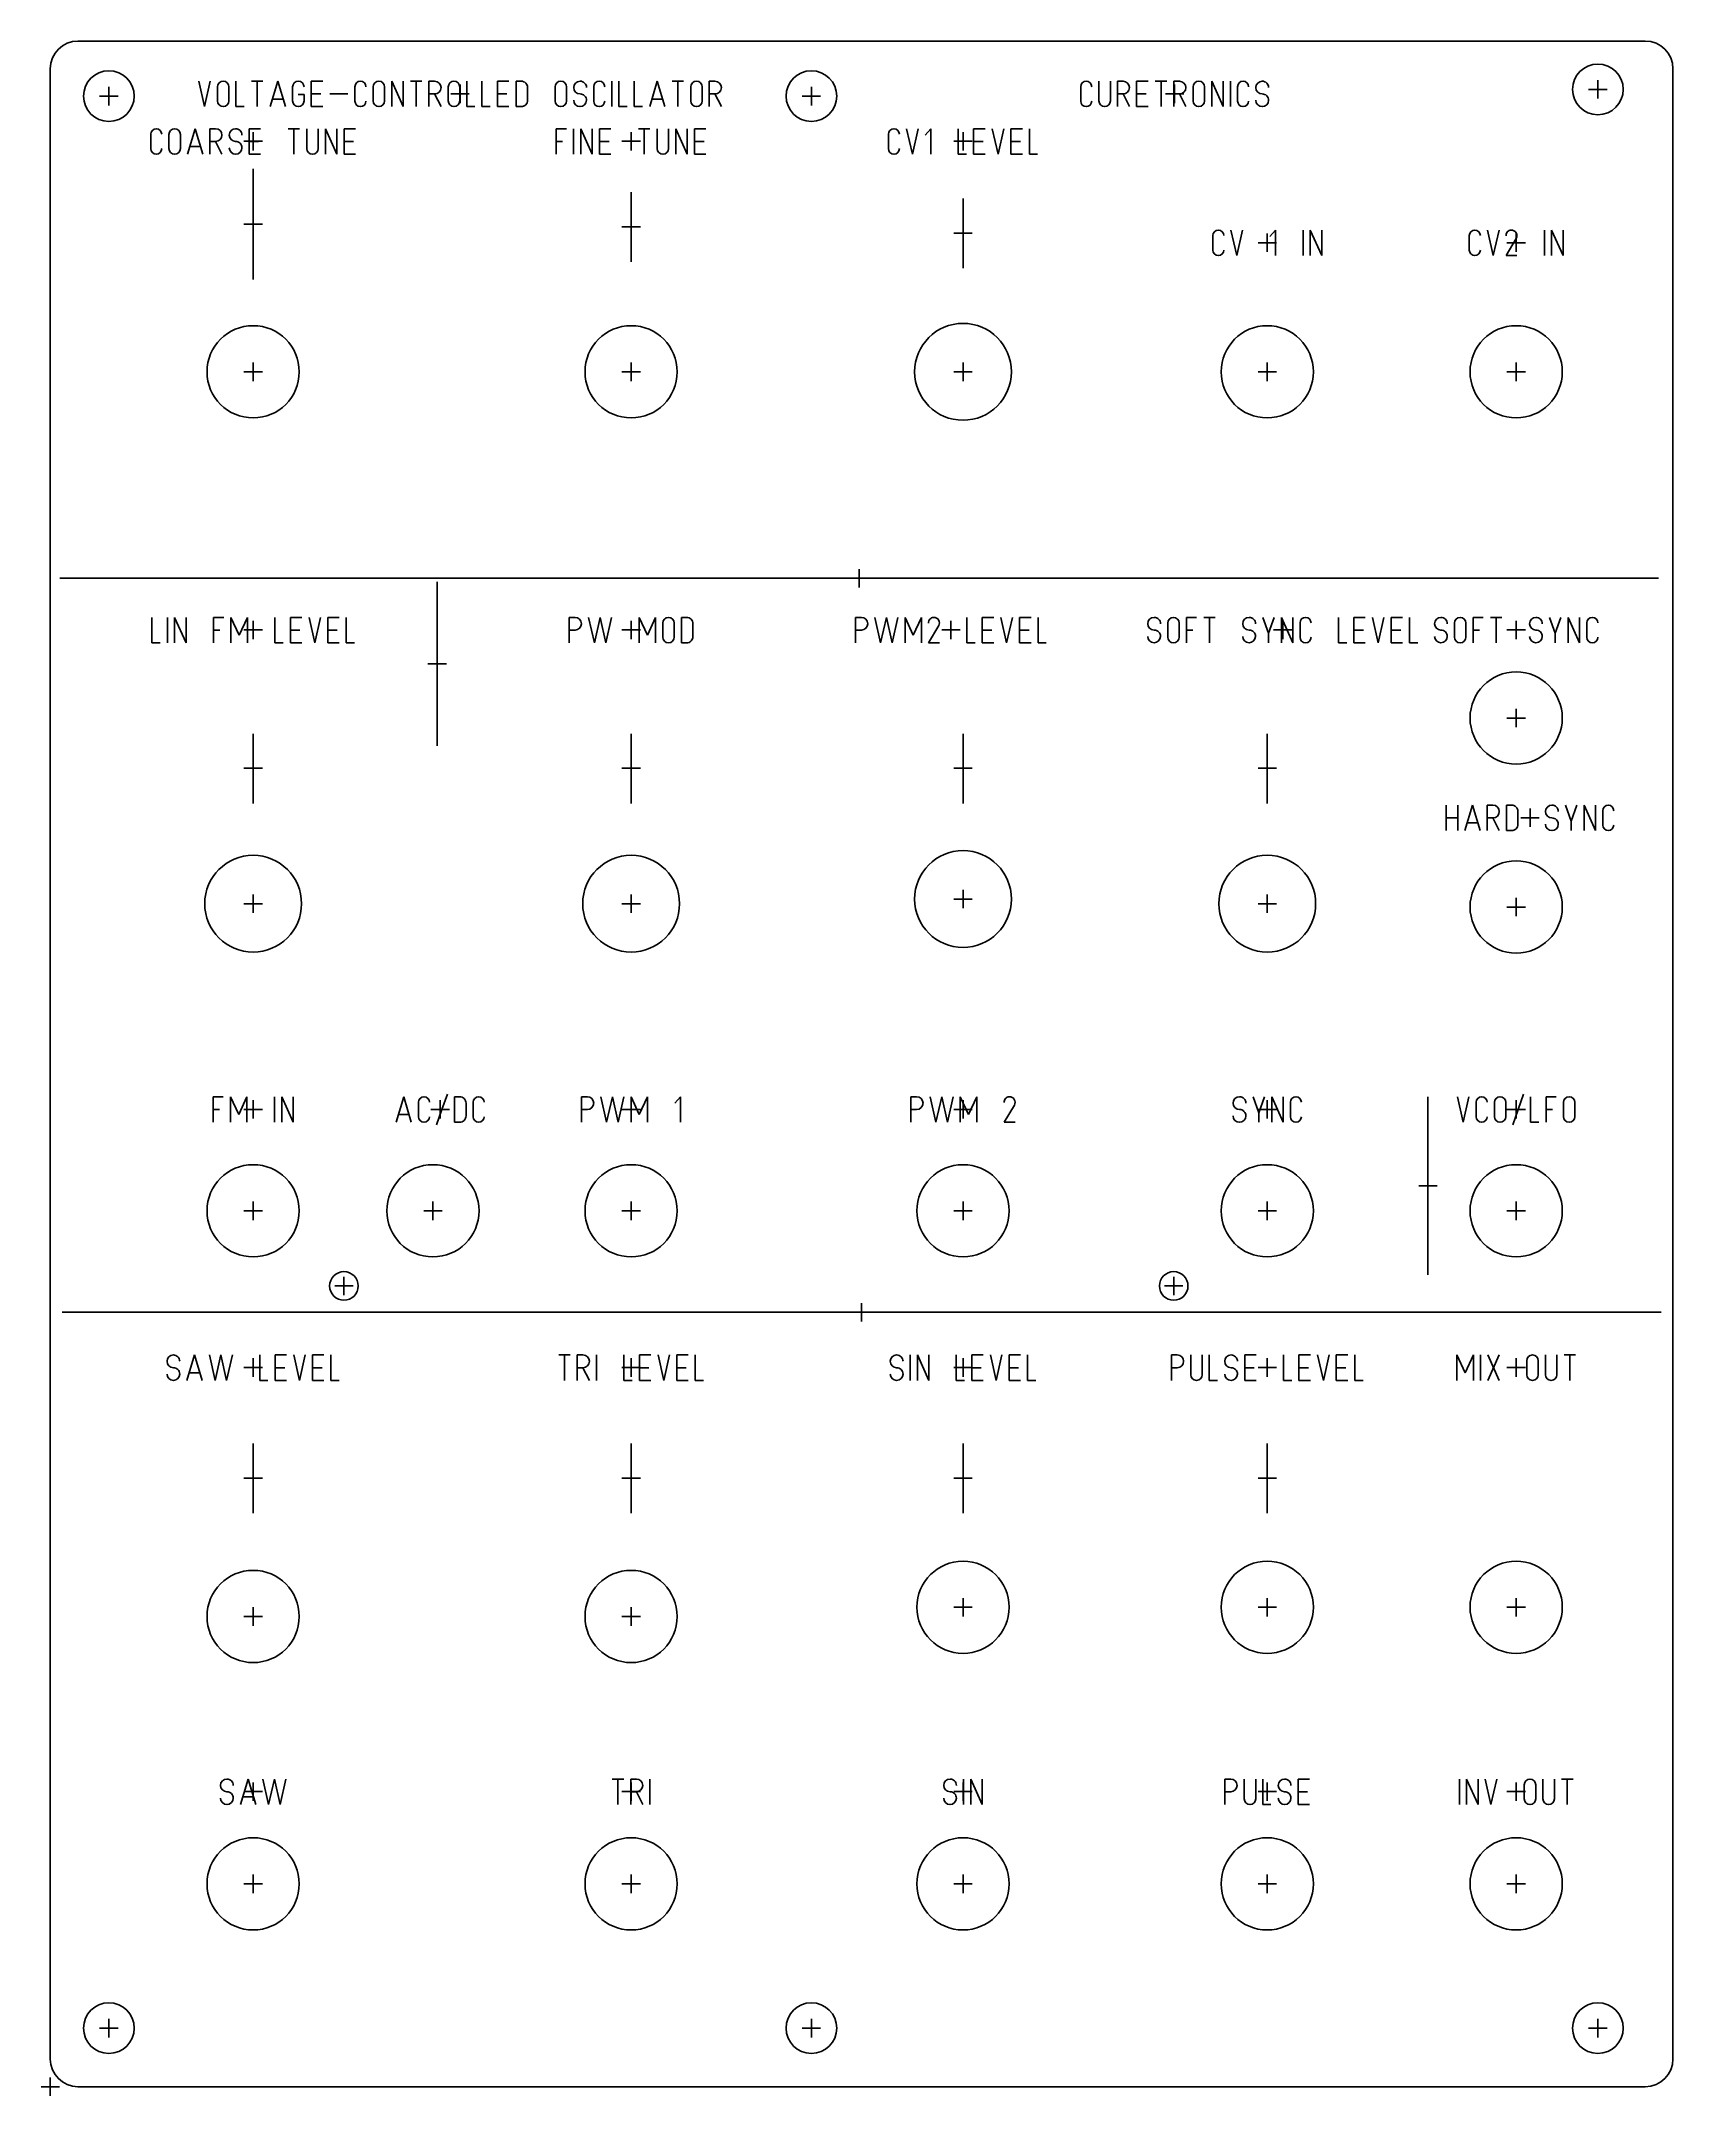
# Model space of a CAD drawing. Header units: millimetres. Extents: x -1 to 176, y -1 to 222.
import ezdxf

# ---------------------------------------------------------------- set-up
doc = ezdxf.new("R2010")
doc.units = ezdxf.units.MM
for name, color, linetype in [('Bezugspunkte', 1, 'CONTINUOUS'), ('Gravur', 7, 'CONTINUOUS'), ('Kontur', 7, 'CONTINUOUS')]:
    doc.layers.add(name, color=color, linetype=linetype)

msp = doc.modelspace()

# ---------------------------------------------------------------- linework, layer by layer
at = {"layer": 'Bezugspunkte', "color": 1, "linetype": 'CONTINUOUS'}
for p, q in [((6.35, 214.9), (6.35, 216.9)), ((44.45, 215.154), (44.45, 217.154)), ((82.55, 214.9), (82.55, 216.9)), ((121.95, 215.154), (121.95, 217.154)), ((166.858, 216.632), (168.858, 216.632)), ((167.858, 215.632), (167.858, 217.632)), ((5.35, 215.9), (7.35, 215.9)), ((43.45, 216.154), (45.45, 216.154)), ((81.55, 215.9), (83.55, 215.9)), ((120.95, 216.154), (122.95, 216.154)), ((22, 210), (22, 212)), ((63, 210), (63, 212)), ((99, 210), (99, 212)), ((21, 211), (23, 211)), ((62, 211), (64, 211)), ((98, 211), (100, 211)), ((22, 201), (22, 203)), ((21, 202), (23, 202)), ((62, 201.735), (64, 201.735)), ((63, 200.735), (63, 202.735)), ((98, 201.05), (100, 201.05)), ((99, 200.05), (99, 202.05)), ((132, 199), (132, 201)), ((159, 199), (159, 201)), ((131, 200), (133, 200)), ((158, 200), (160, 200)), ((21, 186), (23, 186)), ((22, 185), (22, 187)), ((62, 186), (64, 186)), ((63, 185), (63, 187)), ((98, 186), (100, 186)), ((99, 185), (99, 187)), ((131, 186), (133, 186)), ((132, 185), (132, 187)), ((158, 186), (160, 186)), ((159, 185), (159, 187)), ((86.73, 163.6), (88.73, 163.6)), ((87.73, 162.6), (87.73, 164.6)), ((22, 157), (22, 159)), ((63, 157), (63, 159)), ((97.691, 157), (97.691, 159)), ((133.691, 157), (133.691, 159)), ((159, 157), (159, 159)), ((21, 158), (23, 158)), ((62, 158), (64, 158)), ((96.691, 158), (98.691, 158)), ((132.691, 158), (134.691, 158)), ((158, 158), (160, 158)), ((40.96, 154.33), (42.96, 154.33)), ((41.96, 153.33), (41.96, 155.33)), ((159, 147.45), (159, 149.45)), ((158, 148.45), (160, 148.45)), ((21, 143), (23, 143)), ((22, 142), (22, 144)), ((62, 143), (64, 143)), ((63, 142), (63, 144)), ((98, 143), (100, 143)), ((99, 142), (99, 144)), ((131, 143), (133, 143)), ((132, 142), (132, 144)), ((160.5, 136.632), (160.5, 138.632)), ((159.5, 137.632), (161.5, 137.632)), ((22, 127.31), (22, 129.31)), ((63, 127.31), (63, 129.31)), ((99, 127.812), (99, 129.812)), ((132, 127.312), (132, 129.312)), ((21, 128.31), (23, 128.31)), ((62, 128.31), (64, 128.31)), ((98, 128.812), (100, 128.812)), ((131, 128.312), (133, 128.312)), ((158, 127.95), (160, 127.95)), ((159, 126.95), (159, 128.95)), ((22, 105), (22, 107)), ((42.284, 105), (42.284, 107)), ((63, 105), (63, 107)), ((99, 105), (99, 107)), ((132, 105), (132, 107)), ((159, 105), (159, 107)), ((21, 106), (23, 106)), ((41.284, 106), (43.284, 106)), ((62, 106), (64, 106)), ((98, 106), (100, 106)), ((131, 106), (133, 106)), ((158, 106), (160, 106)), ((149.424, 96.7), (149.424, 98.7)), ((22, 94), (22, 96)), ((41.5, 94), (41.5, 96)), ((63, 94), (63, 96)), ((99, 94), (99, 96)), ((132, 94), (132, 96)), ((148.424, 97.7), (150.424, 97.7)), ((159, 94), (159, 96)), ((21, 95), (23, 95)), ((40.5, 95), (42.5, 95)), ((62, 95), (64, 95)), ((98, 95), (100, 95)), ((131, 95), (133, 95)), ((158, 95), (160, 95)), ((31.85, 85.85), (31.85, 87.85)), ((121.85, 85.85), (121.85, 87.85)), ((30.85, 86.85), (32.85, 86.85)), ((88, 83), (88, 85)), ((120.85, 86.85), (122.85, 86.85)), ((87, 84), (89, 84)), ((22, 77), (22, 79)), ((63, 77), (63, 79)), ((99, 77), (99, 79)), ((132, 77), (132, 79)), ((159, 77), (159, 79)), ((21, 78), (23, 78)), ((62, 78), (64, 78)), ((98, 78), (100, 78)), ((131, 78), (133, 78)), ((158, 78), (160, 78)), ((22, 65), (22, 67)), ((63, 65), (63, 67)), ((99, 65), (99, 67)), ((132, 65), (132, 67)), ((21, 66), (23, 66)), ((62, 66), (64, 66)), ((98, 66), (100, 66)), ((131, 66), (133, 66)), ((22, 50), (22, 52)), ((63, 50), (63, 52)), ((98, 52), (100, 52)), ((99, 51), (99, 53)), ((131, 52), (133, 52)), ((132, 51), (132, 53)), ((158, 52), (160, 52)), ((159, 51), (159, 53)), ((21, 51), (23, 51)), ((62, 51), (64, 51)), ((21, 32), (23, 32)), ((22, 31), (22, 33)), ((62, 32), (64, 32)), ((63, 31), (63, 33)), ((98, 32), (100, 32)), ((99, 31), (99, 33)), ((131, 32), (133, 32)), ((132, 31), (132, 33)), ((158, 32), (160, 32)), ((159, 31), (159, 33)), ((22, 21), (22, 23)), ((63, 21), (63, 23)), ((99, 21), (99, 23)), ((132, 21), (132, 23)), ((159, 21), (159, 23)), ((21, 22), (23, 22)), ((62, 22), (64, 22)), ((98, 22), (100, 22)), ((131, 22), (133, 22)), ((158, 22), (160, 22)), ((6.35, 5.35), (6.35, 7.35)), ((82.55, 5.35), (82.55, 7.35)), ((167.86, 5.35), (167.86, 7.35)), ((5.35, 6.35), (7.35, 6.35)), ((81.55, 6.35), (83.55, 6.35)), ((166.86, 6.35), (168.86, 6.35)), ((-1, 0), (1, 0)), ((0, -1), (0, 1))]:
    msp.add_line(p, q, dxfattribs=at)
at = {"layer": 'Gravur', "color": 254, "linetype": 'CONTINUOUS'}
for p, q in [((16.114, 217.519), (16.735, 214.759)), ((16.735, 214.759), (17.356, 217.519)), ((18.138, 216.898), (18.138, 215.38)), ((19.38, 215.38), (19.38, 216.898)), ((20.139, 217.519), (20.139, 214.759)), ((21.818, 217.519), (23.06, 217.519)), ((23.06, 217.519), (22.439, 217.519)), ((22.439, 217.519), (22.439, 214.759)), ((23.842, 214.759), (24.67, 217.519)), ((24.67, 217.519), (25.498, 214.759)), ((26.28, 216.898), (26.28, 215.38)), ((29.546, 217.519), (28.304, 217.519)), ((28.304, 217.519), (28.304, 214.759)), ((33.042, 216.921), (33.042, 215.357)), ((35.02, 216.898), (35.02, 215.38)), ((36.262, 215.38), (36.262, 216.898)), ((37.044, 214.759), (37.044, 217.519)), ((37.044, 217.519), (38.286, 214.759)), ((38.286, 214.759), (38.286, 217.519)), ((39.068, 217.519), (40.31, 217.519)), ((40.31, 217.519), (39.689, 217.519)), ((39.689, 217.519), (39.689, 214.759)), ((41.069, 214.759), (41.069, 217.519)), ((41.069, 217.519), (41.69, 217.519)), ((43.162, 216.898), (43.162, 215.38)), ((44.404, 215.38), (44.404, 216.898)), ((45.163, 217.519), (45.163, 214.759)), ((46.819, 217.519), (46.819, 214.759)), ((49.74, 217.519), (48.498, 217.519)), ((48.498, 217.519), (48.498, 214.759)), ((50.522, 214.759), (50.522, 217.519)), ((50.522, 217.519), (51.074, 217.519)), ((51.764, 216.829), (51.764, 215.449)), ((54.754, 216.898), (54.754, 215.38)), ((55.996, 215.38), (55.996, 216.898)), ((58.94, 216.921), (58.94, 215.357)), ((60.918, 217.519), (60.918, 214.759)), ((61.677, 217.519), (61.677, 214.759)), ((63.333, 217.519), (63.333, 214.759)), ((65.012, 214.759), (65.84, 217.519)), ((65.84, 217.519), (66.668, 214.759)), ((67.45, 217.519), (68.692, 217.519)), ((68.692, 217.519), (68.071, 217.519)), ((68.071, 217.519), (68.071, 214.759)), ((69.474, 216.898), (69.474, 215.38)), ((70.716, 215.38), (70.716, 216.898)), ((71.475, 214.759), (71.475, 217.519)), ((71.475, 217.519), (72.096, 217.519)), ((111.761, 216.921), (111.761, 215.357)), ((113.739, 217.519), (113.739, 215.38)), ((114.981, 215.38), (114.981, 217.519)), ((115.74, 214.759), (115.74, 217.519)), ((115.74, 217.519), (116.361, 217.519)), ((119.075, 217.519), (117.833, 217.519)), ((117.833, 217.519), (117.833, 214.759)), ((119.857, 217.519), (121.099, 217.519)), ((121.099, 217.519), (120.478, 217.519)), ((120.478, 217.519), (120.478, 214.759)), ((121.858, 214.759), (121.858, 217.519)), ((121.858, 217.519), (122.479, 217.519)), ((123.951, 216.898), (123.951, 215.38)), ((125.193, 215.38), (125.193, 216.898)), ((125.975, 214.759), (125.975, 217.519)), ((125.975, 217.519), (127.217, 214.759)), ((127.217, 214.759), (127.217, 217.519)), ((127.999, 217.519), (127.999, 214.759)), ((128.781, 216.921), (128.781, 215.357)), ((20.139, 214.759), (21.036, 214.759)), ((24.118, 215.587), (25.222, 215.587)), ((27.522, 216.07), (26.901, 216.07)), ((27.522, 215.38), (27.522, 216.07)), ((28.304, 216.139), (29.339, 216.139)), ((28.304, 214.759), (29.546, 214.759)), ((30.328, 216.139), (32.26, 216.139)), ((41.69, 216.139), (41.069, 216.139)), ((41.069, 216.139), (41.69, 216.139)), ((41.69, 216.139), (42.38, 214.759)), ((45.163, 214.759), (46.06, 214.759)), ((46.819, 214.759), (47.716, 214.759)), ((48.498, 216.139), (49.533, 216.139)), ((48.498, 214.759), (49.74, 214.759)), ((51.074, 214.759), (50.522, 214.759)), ((61.677, 214.759), (62.574, 214.759)), ((63.333, 214.759), (64.23, 214.759)), ((65.288, 215.587), (66.392, 215.587)), ((72.096, 216.139), (71.475, 216.139)), ((71.475, 216.139), (72.096, 216.139)), ((72.096, 216.139), (72.786, 214.759)), ((116.361, 216.139), (115.74, 216.139)), ((115.74, 216.139), (116.361, 216.139)), ((116.361, 216.139), (117.051, 214.759)), ((117.833, 216.139), (118.868, 216.139)), ((117.833, 214.759), (119.075, 214.759)), ((122.479, 216.139), (121.858, 216.139)), ((121.858, 216.139), (122.479, 216.139)), ((122.479, 216.139), (123.169, 214.759)), ((10.891, 211.767), (10.891, 210.203)), ((12.869, 211.744), (12.869, 210.226)), ((14.111, 210.226), (14.111, 211.744)), ((14.893, 209.605), (15.721, 212.365)), ((15.721, 212.365), (16.549, 209.605)), ((17.308, 209.605), (17.308, 212.365)), ((17.308, 212.365), (17.929, 212.365)), ((22.805, 212.365), (21.563, 212.365)), ((21.563, 212.365), (21.563, 209.605)), ((25.795, 212.365), (27.037, 212.365)), ((27.037, 212.365), (26.416, 212.365)), ((26.416, 212.365), (26.416, 209.605)), ((27.819, 212.365), (27.819, 210.226)), ((29.061, 210.226), (29.061, 212.365)), ((29.843, 209.605), (29.843, 212.365)), ((29.843, 212.365), (31.085, 209.605)), ((31.085, 209.605), (31.085, 212.365)), ((33.109, 212.365), (31.867, 212.365)), ((31.867, 212.365), (31.867, 209.605)), ((55.985, 212.365), (54.881, 212.365)), ((54.881, 212.365), (54.881, 209.605)), ((56.767, 212.365), (56.767, 209.605)), ((57.549, 209.605), (57.549, 212.365)), ((57.549, 212.365), (58.791, 209.605)), ((58.791, 209.605), (58.791, 212.365)), ((60.815, 212.365), (59.573, 212.365)), ((59.573, 212.365), (59.573, 209.605)), ((63.805, 212.365), (65.047, 212.365)), ((65.047, 212.365), (64.426, 212.365)), ((64.426, 212.365), (64.426, 209.605)), ((65.829, 212.365), (65.829, 210.226)), ((67.071, 210.226), (67.071, 212.365)), ((67.853, 209.605), (67.853, 212.365)), ((67.853, 212.365), (69.095, 209.605)), ((69.095, 209.605), (69.095, 212.365)), ((71.119, 212.365), (69.877, 212.365)), ((69.877, 212.365), (69.877, 209.605)), ((90.904, 211.767), (90.904, 210.203)), ((92.882, 212.365), (93.503, 209.605)), ((93.503, 209.605), (94.124, 212.365)), ((94.883, 211.675), (95.504, 212.365)), ((95.504, 212.365), (95.504, 209.605)), ((98.471, 212.365), (98.471, 209.605)), ((101.392, 212.365), (100.15, 212.365)), ((100.15, 212.365), (100.15, 209.605)), ((102.174, 212.365), (102.795, 209.605)), ((102.795, 209.605), (103.416, 212.365)), ((105.44, 212.365), (104.198, 212.365)), ((104.198, 212.365), (104.198, 209.605)), ((106.199, 212.365), (106.199, 209.605)), ((15.169, 210.433), (16.273, 210.433)), ((17.929, 210.985), (17.308, 210.985)), ((17.308, 210.985), (17.929, 210.985)), ((17.929, 210.985), (18.619, 209.605)), ((21.563, 210.985), (22.598, 210.985)), ((21.563, 209.605), (22.805, 209.605)), ((31.867, 210.985), (32.902, 210.985)), ((31.867, 209.605), (33.109, 209.605)), ((54.881, 209.605), (54.881, 210.985)), ((54.881, 210.985), (55.571, 210.985)), ((59.573, 210.985), (60.608, 210.985)), ((59.573, 209.605), (60.815, 209.605)), ((69.877, 210.985), (70.912, 210.985)), ((69.877, 209.605), (71.119, 209.605)), ((98.471, 209.605), (99.368, 209.605)), ((100.15, 210.985), (101.185, 210.985)), ((100.15, 209.605), (101.392, 209.605)), ((104.198, 210.985), (105.233, 210.985)), ((104.198, 209.605), (105.44, 209.605)), ((106.199, 209.605), (107.096, 209.605)), ((22, 208), (22, 196)), ((63, 205.485), (63, 197.925)), ((99, 204.8), (99, 197.24)), ((126.089, 200.767), (126.089, 199.203)), ((128.067, 201.365), (128.688, 198.605)), ((128.688, 198.605), (129.309, 201.365)), ((132.276, 200.675), (132.897, 201.365)), ((132.897, 201.365), (132.897, 198.605)), ((135.887, 201.365), (135.887, 198.605)), ((136.669, 198.605), (136.669, 201.365)), ((136.669, 201.365), (137.911, 198.605)), ((137.911, 198.605), (137.911, 201.365)), ((153.917, 200.767), (153.917, 199.203)), ((155.895, 201.365), (156.516, 198.605)), ((156.516, 198.605), (157.137, 201.365)), ((162.059, 201.365), (162.059, 198.605)), ((162.841, 198.605), (162.841, 201.365)), ((162.841, 201.365), (164.083, 198.605)), ((164.083, 198.605), (164.083, 201.365)), ((159, 200.468), (157.896, 198.605)), ((157.896, 198.605), (159.069, 198.605)), ((1.016, 163.6), (174.444, 163.6)), ((41.96, 145.44), (41.96, 163.22)), ((11.018, 159.365), (11.018, 156.605)), ((12.697, 159.365), (12.697, 156.605)), ((13.479, 156.605), (13.479, 159.365)), ((13.479, 159.365), (14.721, 156.605)), ((14.721, 156.605), (14.721, 159.365)), ((18.815, 159.365), (17.711, 159.365)), ((17.711, 159.365), (17.711, 156.605)), ((19.597, 156.605), (19.597, 159.365)), ((19.597, 159.365), (20.494, 157.433)), ((20.494, 157.433), (21.391, 159.365)), ((21.391, 159.365), (21.391, 156.605)), ((24.358, 159.365), (24.358, 156.605)), ((27.279, 159.365), (26.037, 159.365)), ((26.037, 159.365), (26.037, 156.605)), ((28.061, 159.365), (28.682, 156.605)), ((28.682, 156.605), (29.303, 159.365)), ((31.327, 159.365), (30.085, 159.365)), ((30.085, 159.365), (30.085, 156.605)), ((32.086, 159.365), (32.086, 156.605)), ((56.917, 159.365), (56.296, 159.365)), ((56.296, 159.365), (56.296, 156.605)), ((58.389, 159.365), (59.01, 156.605)), ((59.01, 156.605), (59.631, 159.365)), ((59.631, 159.365), (60.252, 156.605)), ((60.252, 156.605), (60.873, 159.365)), ((63.863, 156.605), (63.863, 159.365)), ((63.863, 159.365), (64.76, 157.433)), ((64.76, 157.433), (65.657, 159.365)), ((65.657, 159.365), (65.657, 156.605)), ((66.439, 158.744), (66.439, 157.226)), ((67.681, 157.226), (67.681, 158.744)), ((68.463, 156.605), (68.463, 159.365)), ((68.463, 159.365), (69.015, 159.365)), ((69.705, 158.675), (69.705, 157.295)), ((87.974, 159.365), (87.353, 159.365)), ((87.353, 159.365), (87.353, 156.605)), ((89.446, 159.365), (90.067, 156.605)), ((90.067, 156.605), (90.688, 159.365)), ((90.688, 159.365), (91.309, 156.605)), ((91.309, 156.605), (91.93, 159.365)), ((92.712, 156.605), (92.712, 159.365)), ((92.712, 159.365), (93.609, 157.433)), ((93.609, 157.433), (94.506, 159.365)), ((94.506, 159.365), (94.506, 156.605)), ((96.369, 158.468), (95.265, 156.605)), ((99.405, 159.365), (99.405, 156.605)), ((102.326, 159.365), (101.084, 159.365)), ((101.084, 159.365), (101.084, 156.605)), ((103.108, 159.365), (103.729, 156.605)), ((103.729, 156.605), (104.35, 159.365)), ((106.374, 159.365), (105.132, 159.365)), ((105.132, 159.365), (105.132, 156.605)), ((107.133, 159.365), (107.133, 156.605)), ((121.202, 158.744), (121.202, 157.226)), ((122.444, 157.226), (122.444, 158.744)), ((124.33, 159.365), (123.226, 159.365)), ((123.226, 159.365), (123.226, 156.605)), ((125.112, 159.365), (126.354, 159.365)), ((126.354, 159.365), (125.733, 159.365)), ((125.733, 159.365), (125.733, 156.605)), ((131.506, 159.365), (132.127, 157.64)), ((132.127, 157.64), (132.748, 159.365)), ((133.53, 156.605), (133.53, 159.365)), ((133.53, 159.365), (134.772, 156.605)), ((134.772, 156.605), (134.772, 159.365)), ((135.554, 158.767), (135.554, 157.203)), ((139.717, 159.365), (139.717, 156.605)), ((142.638, 159.365), (141.396, 159.365)), ((141.396, 159.365), (141.396, 156.605)), ((143.42, 159.365), (144.041, 156.605)), ((144.041, 156.605), (144.662, 159.365)), ((146.686, 159.365), (145.444, 159.365)), ((145.444, 159.365), (145.444, 156.605)), ((147.445, 159.365), (147.445, 156.605)), ((152.307, 158.744), (152.307, 157.226)), ((153.549, 157.226), (153.549, 158.744)), ((155.435, 159.365), (154.331, 159.365)), ((154.331, 159.365), (154.331, 156.605)), ((156.217, 159.365), (157.459, 159.365)), ((157.459, 159.365), (156.838, 159.365)), ((156.838, 159.365), (156.838, 156.605)), ((162.611, 159.365), (163.232, 157.64)), ((163.232, 157.64), (163.853, 159.365)), ((164.635, 156.605), (164.635, 159.365)), ((164.635, 159.365), (165.877, 156.605)), ((165.877, 156.605), (165.877, 159.365)), ((166.659, 158.767), (166.659, 157.203)), ((11.018, 156.605), (11.915, 156.605)), ((17.711, 156.605), (17.711, 157.985)), ((17.711, 157.985), (18.401, 157.985)), ((24.358, 156.605), (25.255, 156.605)), ((26.037, 157.985), (27.072, 157.985)), ((26.037, 156.605), (27.279, 156.605)), ((30.085, 157.985), (31.12, 157.985)), ((30.085, 156.605), (31.327, 156.605)), ((32.086, 156.605), (32.983, 156.605)), ((56.296, 157.985), (56.917, 157.985)), ((69.015, 156.605), (68.463, 156.605)), ((87.353, 157.985), (87.974, 157.985)), ((95.265, 156.605), (96.438, 156.605)), ((99.405, 156.605), (100.302, 156.605)), ((101.084, 157.985), (102.119, 157.985)), ((101.084, 156.605), (102.326, 156.605)), ((105.132, 157.985), (106.167, 157.985)), ((105.132, 156.605), (106.374, 156.605)), ((107.133, 156.605), (108.03, 156.605)), ((123.226, 156.605), (123.226, 157.985)), ((123.226, 157.985), (123.916, 157.985)), ((132.127, 157.64), (132.127, 156.605)), ((132.127, 156.605), (132.127, 157.64)), ((139.717, 156.605), (140.614, 156.605)), ((141.396, 157.985), (142.431, 157.985)), ((141.396, 156.605), (142.638, 156.605)), ((145.444, 157.985), (146.479, 157.985)), ((145.444, 156.605), (146.686, 156.605)), ((147.445, 156.605), (148.342, 156.605)), ((154.331, 156.605), (154.331, 157.985)), ((154.331, 157.985), (155.021, 157.985)), ((163.232, 157.64), (163.232, 156.605)), ((163.232, 156.605), (163.232, 157.64)), ((22, 146.75), (22, 139.19)), ((63, 146.75), (63, 139.19)), ((99, 146.75), (99, 139.19)), ((132, 146.75), (132, 139.19)), ((151.415, 138.997), (151.415, 136.237)), ((152.657, 136.237), (152.657, 138.997)), ((153.439, 136.237), (154.267, 138.997)), ((154.267, 138.997), (155.095, 136.237)), ((155.854, 136.237), (155.854, 138.997)), ((155.854, 138.997), (156.475, 138.997)), ((157.947, 136.237), (157.947, 138.997)), ((157.947, 138.997), (158.499, 138.997)), ((159.189, 138.307), (159.189, 136.927)), ((164.341, 138.997), (164.962, 137.272)), ((164.962, 137.272), (165.583, 138.997)), ((166.365, 136.237), (166.365, 138.997)), ((166.365, 138.997), (167.607, 136.237)), ((167.607, 136.237), (167.607, 138.997)), ((168.389, 138.399), (168.389, 136.835)), ((151.415, 137.617), (152.657, 137.617)), ((153.715, 137.065), (154.819, 137.065)), ((156.475, 137.617), (155.854, 137.617)), ((155.854, 137.617), (156.475, 137.617)), ((156.475, 137.617), (157.165, 136.237)), ((158.499, 136.237), (157.947, 136.237)), ((164.962, 137.272), (164.962, 136.237)), ((164.962, 136.237), (164.962, 137.272)), ((18.757, 107.365), (17.653, 107.365)), ((17.653, 107.365), (17.653, 104.605)), ((19.539, 104.605), (19.539, 107.365)), ((19.539, 107.365), (20.436, 105.433)), ((20.436, 105.433), (21.333, 107.365)), ((21.333, 107.365), (21.333, 104.605)), ((24.323, 107.365), (24.323, 104.605)), ((25.105, 104.605), (25.105, 107.365)), ((25.105, 107.365), (26.347, 104.605)), ((26.347, 104.605), (26.347, 107.365)), ((37.5, 104.605), (38.328, 107.365)), ((38.328, 107.365), (39.156, 104.605)), ((42.468, 105.985), (43.066, 107.641)), ((43.848, 104.605), (43.848, 107.365)), ((43.848, 107.365), (44.4, 107.365)), ((58.251, 107.365), (57.63, 107.365)), ((57.63, 107.365), (57.63, 104.605)), ((59.723, 107.365), (60.344, 104.605)), ((60.344, 104.605), (60.965, 107.365)), ((60.965, 107.365), (61.586, 104.605)), ((61.586, 104.605), (62.207, 107.365)), ((62.989, 104.605), (62.989, 107.365)), ((62.989, 107.365), (63.886, 105.433)), ((63.886, 105.433), (64.783, 107.365)), ((64.783, 107.365), (64.783, 104.605)), ((67.75, 106.675), (68.371, 107.365)), ((68.371, 107.365), (68.371, 104.605)), ((93.97, 107.365), (93.349, 107.365)), ((93.349, 107.365), (93.349, 104.605)), ((95.442, 107.365), (96.063, 104.605)), ((96.063, 104.605), (96.684, 107.365)), ((96.684, 107.365), (97.305, 104.605)), ((97.305, 104.605), (97.926, 107.365)), ((98.708, 104.605), (98.708, 107.365)), ((98.708, 107.365), (99.605, 105.433)), ((99.605, 105.433), (100.502, 107.365)), ((100.502, 107.365), (100.502, 104.605)), ((130.459, 107.365), (131.08, 105.64)), ((131.08, 105.64), (131.701, 107.365)), ((132.483, 104.605), (132.483, 107.365)), ((132.483, 107.365), (133.725, 104.605)), ((133.725, 104.605), (133.725, 107.365)), ((149.424, 107.347), (149.424, 88.053)), ((152.629, 107.365), (153.25, 104.605)), ((153.25, 104.605), (153.871, 107.365)), ((159.207, 105.985), (159.805, 107.641)), ((160.564, 107.365), (160.564, 104.605)), ((163.347, 107.365), (162.243, 107.365)), ((162.243, 107.365), (162.243, 104.605)), ((17.653, 104.605), (17.653, 105.985)), ((17.653, 105.985), (18.343, 105.985)), ((37.776, 105.433), (38.88, 105.433)), ((39.938, 106.767), (39.938, 105.203)), ((41.893, 104.329), (42.468, 105.985)), ((45.09, 106.675), (45.09, 105.295)), ((45.872, 106.767), (45.872, 105.203)), ((57.63, 105.985), (58.251, 105.985)), ((93.349, 105.985), (93.97, 105.985)), ((104.573, 106.468), (103.469, 104.605)), ((131.08, 105.64), (131.08, 104.605)), ((131.08, 104.605), (131.08, 105.64)), ((134.507, 106.767), (134.507, 105.203)), ((154.653, 106.767), (154.653, 105.203)), ((156.631, 106.744), (156.631, 105.226)), ((157.873, 105.226), (157.873, 106.744)), ((158.632, 104.329), (159.207, 105.985)), ((162.243, 104.605), (162.243, 105.985)), ((162.243, 105.985), (162.933, 105.985)), ((164.129, 106.744), (164.129, 105.226)), ((165.371, 105.226), (165.371, 106.744)), ((44.4, 104.605), (43.848, 104.605)), ((103.469, 104.605), (104.642, 104.605)), ((160.564, 104.605), (161.461, 104.605)), ((1.286, 84), (174.714, 84)), ((14.824, 76.605), (15.652, 79.365)), ((15.652, 79.365), (16.48, 76.605)), ((17.262, 79.365), (17.883, 76.605)), ((17.883, 76.605), (18.504, 79.365)), ((18.504, 79.365), (19.125, 76.605)), ((19.125, 76.605), (19.746, 79.365)), ((22.713, 79.365), (22.713, 76.605)), ((25.634, 79.365), (24.392, 79.365)), ((24.392, 79.365), (24.392, 76.605)), ((26.416, 79.365), (27.037, 76.605)), ((27.037, 76.605), (27.658, 79.365)), ((29.682, 79.365), (28.44, 79.365)), ((28.44, 79.365), (28.44, 76.605)), ((30.441, 79.365), (30.441, 76.605)), ((55.157, 79.365), (56.399, 79.365)), ((56.399, 79.365), (55.778, 79.365)), ((55.778, 79.365), (55.778, 76.605)), ((57.158, 76.605), (57.158, 79.365)), ((57.158, 79.365), (57.779, 79.365)), ((59.251, 79.365), (59.251, 76.605)), ((62.218, 79.365), (62.218, 76.605)), ((65.139, 79.365), (63.897, 79.365)), ((63.897, 79.365), (63.897, 76.605)), ((65.921, 79.365), (66.542, 76.605)), ((66.542, 76.605), (67.163, 79.365)), ((69.187, 79.365), (67.945, 79.365)), ((67.945, 79.365), (67.945, 76.605)), ((69.946, 79.365), (69.946, 76.605)), ((93.273, 79.365), (93.273, 76.605)), ((94.055, 76.605), (94.055, 79.365)), ((94.055, 79.365), (95.297, 76.605)), ((95.297, 76.605), (95.297, 79.365)), ((98.264, 79.365), (98.264, 76.605)), ((101.185, 79.365), (99.943, 79.365)), ((99.943, 79.365), (99.943, 76.605)), ((101.967, 79.365), (102.588, 76.605)), ((102.588, 76.605), (103.209, 79.365)), ((105.233, 79.365), (103.991, 79.365)), ((103.991, 79.365), (103.991, 76.605)), ((105.992, 79.365), (105.992, 76.605)), ((122.237, 79.365), (121.616, 79.365)), ((121.616, 79.365), (121.616, 76.605)), ((123.709, 79.365), (123.709, 77.226)), ((124.951, 77.226), (124.951, 79.365)), ((125.71, 79.365), (125.71, 76.605)), ((130.793, 79.365), (129.551, 79.365)), ((129.551, 79.365), (129.551, 76.605)), ((133.76, 79.365), (133.76, 76.605)), ((136.681, 79.365), (135.439, 79.365)), ((135.439, 79.365), (135.439, 76.605)), ((137.463, 79.365), (138.084, 76.605)), ((138.084, 76.605), (138.705, 79.365)), ((140.729, 79.365), (139.487, 79.365)), ((139.487, 79.365), (139.487, 76.605)), ((141.488, 79.365), (141.488, 76.605)), ((152.56, 76.605), (152.56, 79.365)), ((152.56, 79.365), (153.457, 77.433)), ((153.457, 77.433), (154.354, 79.365)), ((154.354, 79.365), (154.354, 76.605)), ((155.136, 79.365), (155.136, 76.605)), ((155.918, 79.365), (157.16, 76.605)), ((155.918, 76.605), (157.16, 79.365)), ((160.15, 78.744), (160.15, 77.226)), ((161.392, 77.226), (161.392, 78.744)), ((162.174, 79.365), (162.174, 77.226)), ((163.416, 77.226), (163.416, 79.365)), ((164.198, 79.365), (165.44, 79.365)), ((165.44, 79.365), (164.819, 79.365)), ((164.819, 79.365), (164.819, 76.605)), ((15.1, 77.433), (16.204, 77.433)), ((22.713, 76.605), (23.61, 76.605)), ((24.392, 77.985), (25.427, 77.985)), ((24.392, 76.605), (25.634, 76.605)), ((28.44, 77.985), (29.475, 77.985)), ((28.44, 76.605), (29.682, 76.605)), ((30.441, 76.605), (31.338, 76.605)), ((57.779, 77.985), (57.158, 77.985)), ((57.158, 77.985), (57.779, 77.985)), ((57.779, 77.985), (58.469, 76.605)), ((62.218, 76.605), (63.115, 76.605)), ((63.897, 77.985), (64.932, 77.985)), ((63.897, 76.605), (65.139, 76.605)), ((67.945, 77.985), (68.98, 77.985)), ((67.945, 76.605), (69.187, 76.605)), ((69.946, 76.605), (70.843, 76.605)), ((98.264, 76.605), (99.161, 76.605)), ((99.943, 77.985), (100.978, 77.985)), ((99.943, 76.605), (101.185, 76.605)), ((103.991, 77.985), (105.026, 77.985)), ((103.991, 76.605), (105.233, 76.605)), ((105.992, 76.605), (106.889, 76.605)), ((121.616, 77.985), (122.237, 77.985)), ((125.71, 76.605), (126.607, 76.605)), ((129.551, 77.985), (130.586, 77.985)), ((129.551, 76.605), (130.793, 76.605)), ((133.76, 76.605), (134.657, 76.605)), ((135.439, 77.985), (136.474, 77.985)), ((135.439, 76.605), (136.681, 76.605)), ((139.487, 77.985), (140.522, 77.985)), ((139.487, 76.605), (140.729, 76.605)), ((141.488, 76.605), (142.385, 76.605)), ((22, 69.75), (22, 62.19)), ((63, 69.75), (63, 62.19)), ((99, 69.75), (99, 62.19)), ((132, 69.75), (132, 62.19)), ((20.62, 30.605), (21.448, 33.365)), ((20.896, 31.433), (22, 31.433)), ((21.448, 33.365), (22.276, 30.605)), ((23.058, 33.365), (23.679, 30.605)), ((23.679, 30.605), (24.3, 33.365)), ((24.3, 33.365), (24.921, 30.605)), ((24.921, 30.605), (25.542, 33.365)), ((60.953, 33.365), (62.195, 33.365)), ((62.195, 33.365), (61.574, 33.365)), ((61.574, 33.365), (61.574, 30.605)), ((62.954, 30.605), (62.954, 33.365)), ((62.954, 33.365), (63.575, 33.365)), ((63.575, 31.985), (62.954, 31.985)), ((62.954, 31.985), (63.575, 31.985)), ((63.575, 31.985), (64.265, 30.605)), ((65.047, 33.365), (65.047, 30.605)), ((99.069, 33.365), (99.069, 30.605)), ((99.851, 30.605), (99.851, 33.365)), ((99.851, 33.365), (101.093, 30.605)), ((101.093, 30.605), (101.093, 33.365)), ((128.033, 33.365), (127.412, 33.365)), ((127.412, 33.365), (127.412, 30.605)), ((127.412, 31.985), (128.033, 31.985)), ((129.505, 33.365), (129.505, 31.226)), ((130.747, 31.226), (130.747, 33.365)), ((131.506, 33.365), (131.506, 30.605)), ((136.589, 33.365), (135.347, 33.365)), ((135.347, 33.365), (135.347, 30.605)), ((135.347, 31.985), (136.382, 31.985)), ((152.836, 33.365), (152.836, 30.605)), ((153.618, 30.605), (153.618, 33.365)), ((153.618, 33.365), (154.86, 30.605)), ((154.86, 30.605), (154.86, 33.365)), ((155.642, 33.365), (156.263, 30.605)), ((156.263, 30.605), (156.884, 33.365)), ((159.874, 32.744), (159.874, 31.226)), ((161.116, 31.226), (161.116, 32.744)), ((161.898, 33.365), (161.898, 31.226)), ((163.14, 31.226), (163.14, 33.365)), ((163.922, 33.365), (165.164, 33.365)), ((165.164, 33.365), (164.543, 33.365)), ((164.543, 33.365), (164.543, 30.605)), ((131.506, 30.605), (132.403, 30.605)), ((135.347, 30.605), (136.589, 30.605))]:
    msp.add_line(p, q, dxfattribs=at)
for centre, radius, start, end in [((18.759, 216.898), 0.621, 0, 180), ((26.901, 216.898), 0.621, 0, 180), ((33.64, 216.921), 0.598, 0, 180), ((35.641, 216.898), 0.621, 0, 180), ((41.69, 216.829), 0.69, 270, 90), ((43.783, 216.898), 0.621, 0, 180), ((51.078, 216.833), 0.686, 359.66592, 90.33408), ((55.375, 216.898), 0.621, 0, 180), ((57.468, 216.829), 0.69, 90, -90), ((57.472, 216.833), 0.686, 359.66592, 90.33408), ((59.538, 216.921), 0.598, 0, 180), ((70.095, 216.898), 0.621, 0, 180), ((72.096, 216.829), 0.69, 270, 90), ((112.359, 216.921), 0.598, 0, 180), ((116.361, 216.829), 0.69, 270, 90), ((122.479, 216.829), 0.69, 270, 90), ((124.572, 216.898), 0.621, 0, 180), ((129.379, 216.921), 0.598, 0, 180), ((131.449, 216.829), 0.69, 90, -90), ((131.453, 216.833), 0.686, 359.66592, 90.33408), ((18.759, 215.38), 0.621, 180, 360), ((26.901, 215.38), 0.621, 180, 360), ((33.64, 215.357), 0.598, 180, 360), ((35.641, 215.38), 0.621, 180, 360), ((43.783, 215.38), 0.621, 180, 360), ((51.078, 215.445), 0.686, 269.66592, 0.33408), ((55.375, 215.38), 0.621, 180, 360), ((57.468, 215.449), 0.69, 180, 360), ((57.472, 215.453), 0.686, -0.33408, 90.33408), ((59.538, 215.357), 0.598, 180, 360), ((70.095, 215.38), 0.621, 180, 360), ((112.359, 215.357), 0.598, 180, 360), ((114.36, 215.38), 0.621, 180, 360), ((124.572, 215.38), 0.621, 180, 360), ((129.379, 215.357), 0.598, 180, 360), ((131.449, 215.449), 0.69, 180, 360), ((131.453, 215.453), 0.686, -0.33408, 90.33408), ((11.489, 211.767), 0.598, 0, 180), ((13.49, 211.744), 0.621, 0, 180), ((17.929, 211.675), 0.69, 270, 90), ((20.091, 211.675), 0.69, 90, -90), ((20.095, 211.679), 0.686, 359.66592, 90.33408), ((91.502, 211.767), 0.598, 0, 180), ((11.489, 210.203), 0.598, 180, 360), ((13.49, 210.226), 0.621, 180, 360), ((20.091, 210.295), 0.69, 180, 360), ((20.095, 210.299), 0.686, -0.33408, 90.33408), ((28.44, 210.226), 0.621, 180, 360), ((66.45, 210.226), 0.621, 180, 360), ((91.502, 210.203), 0.598, 180, 360), ((126.687, 200.767), 0.598, 0, 180), ((154.515, 200.767), 0.598, 0, 180), ((158.464, 200.795), 0.57, 91.60788, -174.86924), ((158.477, 200.765), 0.601, 330.40873, 92.76714), ((126.687, 199.203), 0.598, 180, 360), ((154.515, 199.203), 0.598, 180, 360), ((56.917, 158.675), 0.69, -90, 90), ((67.06, 158.744), 0.621, 0, 180), ((69.019, 158.679), 0.686, 359.66592, 90.33408), ((87.974, 158.675), 0.69, -90, 90), ((95.833, 158.795), 0.57, 91.60788, -174.86924), ((95.846, 158.765), 0.601, 330.40873, 92.76714), ((119.73, 158.675), 0.69, 90, -90), ((119.734, 158.679), 0.686, 359.66592, 90.33408), ((121.823, 158.744), 0.621, 0, 180), ((130.034, 158.675), 0.69, 90, -90), ((130.038, 158.679), 0.686, 359.66592, 90.33408), ((136.152, 158.767), 0.598, 0, 180), ((150.835, 158.675), 0.69, 90, -90), ((150.839, 158.679), 0.686, 359.66592, 90.33408), ((152.928, 158.744), 0.621, 0, 180), ((161.139, 158.675), 0.69, 90, -90), ((161.143, 158.679), 0.686, 359.66592, 90.33408), ((167.257, 158.767), 0.598, 0, 180), ((67.06, 157.226), 0.621, 180, 360), ((69.019, 157.291), 0.686, 269.66592, 0.33408), ((119.73, 157.295), 0.69, 180, 360), ((119.734, 157.299), 0.686, -0.33408, 90.33408), ((121.823, 157.226), 0.621, 180, 360), ((130.034, 157.295), 0.69, 180, 360), ((130.038, 157.299), 0.686, -0.33408, 90.33408), ((136.152, 157.203), 0.598, 180, 360), ((150.835, 157.295), 0.69, 180, 360), ((150.839, 157.299), 0.686, -0.33408, 90.33408), ((152.928, 157.226), 0.621, 180, 360), ((161.139, 157.295), 0.69, 180, 360), ((161.143, 157.299), 0.686, -0.33408, 90.33408), ((167.257, 157.203), 0.598, 180, 360), ((156.475, 138.307), 0.69, 270, 90), ((158.503, 138.311), 0.686, 359.66592, 90.33408), ((162.869, 138.307), 0.69, 90, -90), ((162.873, 138.311), 0.686, 359.66592, 90.33408), ((168.987, 138.399), 0.598, 0, 180), ((158.503, 136.923), 0.686, 269.66592, 0.33408), ((162.869, 136.927), 0.69, 180, 360), ((162.873, 136.931), 0.686, -0.33408, 90.33408), ((168.987, 136.835), 0.598, 180, 360), ((40.536, 106.767), 0.598, 0, 180), ((44.404, 106.679), 0.686, 359.66592, 90.33408), ((46.47, 106.767), 0.598, 0, 180), ((58.251, 106.675), 0.69, -90, 90), ((93.97, 106.675), 0.69, -90, 90), ((104.037, 106.795), 0.57, 91.60788, -174.86924), ((104.05, 106.765), 0.601, 330.40873, 92.76714), ((128.987, 106.675), 0.69, 90, -90), ((128.991, 106.679), 0.686, 359.66592, 90.33408), ((135.105, 106.767), 0.598, 0, 180), ((155.251, 106.767), 0.598, 0, 180), ((157.252, 106.744), 0.621, 0, 180), ((164.75, 106.744), 0.621, 0, 180), ((40.536, 105.203), 0.598, 180, 360), ((44.404, 105.291), 0.686, 269.66592, 0.33408), ((46.47, 105.203), 0.598, 180, 360), ((128.987, 105.295), 0.69, 180, 360), ((128.991, 105.299), 0.686, -0.33408, 90.33408), ((135.105, 105.203), 0.598, 180, 360), ((155.251, 105.203), 0.598, 180, 360), ((157.252, 105.226), 0.621, 180, 360), ((164.75, 105.226), 0.621, 180, 360), ((13.352, 78.675), 0.69, 90, -90), ((13.356, 78.679), 0.686, 359.66592, 90.33408), ((57.779, 78.675), 0.69, 270, 90), ((91.801, 78.675), 0.69, 90, -90), ((91.805, 78.679), 0.686, 359.66592, 90.33408), ((122.237, 78.675), 0.69, -90, 90), ((128.079, 78.675), 0.69, 90, -90), ((128.083, 78.679), 0.686, 359.66592, 90.33408), ((160.771, 78.744), 0.621, 0, 180), ((13.352, 77.295), 0.69, 180, 360), ((13.356, 77.299), 0.686, -0.33408, 90.33408), ((91.801, 77.295), 0.69, 180, 360), ((91.805, 77.299), 0.686, -0.33408, 90.33408), ((124.33, 77.226), 0.621, 180, 360), ((128.079, 77.295), 0.69, 180, 360), ((128.083, 77.299), 0.686, -0.33408, 90.33408), ((160.771, 77.226), 0.621, 180, 360), ((162.795, 77.226), 0.621, 180, 360), ((19.148, 32.675), 0.69, 90, -90), ((19.148, 31.295), 0.69, 180, 360), ((19.152, 32.679), 0.686, 359.66592, 90.33408), ((19.152, 31.299), 0.686, -0.33408, 90.33408), ((63.575, 32.675), 0.69, 270, 90), ((97.597, 32.675), 0.69, 90, -90), ((97.597, 31.295), 0.69, 180, 360), ((97.601, 32.679), 0.686, 359.66592, 90.33408), ((97.601, 31.299), 0.686, -0.33408, 90.33408), ((128.033, 32.675), 0.69, -90, 90), ((130.126, 31.226), 0.621, 180, 360), ((133.875, 32.675), 0.69, 90, -90), ((133.875, 31.295), 0.69, 180, 360), ((133.879, 32.679), 0.686, 359.66592, 90.33408), ((133.879, 31.299), 0.686, -0.33408, 90.33408), ((160.495, 32.744), 0.621, 0, 180), ((160.495, 31.226), 0.621, 180, 360), ((162.519, 31.226), 0.621, 180, 360)]:
    msp.add_arc(centre, radius, start, end, dxfattribs=at)
at = {"layer": 'Kontur', "color": 7, "linetype": 'CONTINUOUS'}
for p, q in [((173, 221.869), (3, 221.869)), ((0, 218.869), (0, 3)), ((176, 3), (176, 218.869)), ((3, 0), (173, 0))]:
    msp.add_line(p, q, dxfattribs=at)
for centre, radius in [((6.35, 215.9), 2.75), ((82.55, 215.9), 2.75), ((167.858, 216.632), 2.75), ((22, 186), 5), ((63, 186), 5), ((99, 186), 5.25), ((132, 186), 5), ((159, 186), 5), ((159, 148.45), 5), ((99, 128.812), 5.25), ((22, 128.31), 5.25), ((63, 128.31), 5.25), ((132, 128.312), 5.25), ((159, 127.95), 5), ((22, 95), 5), ((41.5, 95), 5), ((63, 95), 5), ((99, 95), 5), ((132, 95), 5), ((159, 95), 5), ((31.85, 86.85), 1.55), ((121.85, 86.85), 1.55), ((22, 51), 5), ((63, 51), 5), ((99, 52), 5), ((132, 52), 5), ((159, 52), 5), ((22, 22), 5), ((63, 22), 5), ((99, 22), 5), ((132, 22), 5), ((159, 22), 5), ((6.35, 6.35), 2.75), ((82.55, 6.35), 2.75), ((167.86, 6.35), 2.75)]:
    msp.add_circle(centre, radius, dxfattribs=at)
for centre, start, end in [((3, 218.869), 90, 180), ((173, 218.869), 0, 90), ((3, 3), 180, 270), ((173, 3), -90, 0)]:
    msp.add_arc(centre, 3, start, end, dxfattribs=at)

doc.saveas('drawing.dxf')
